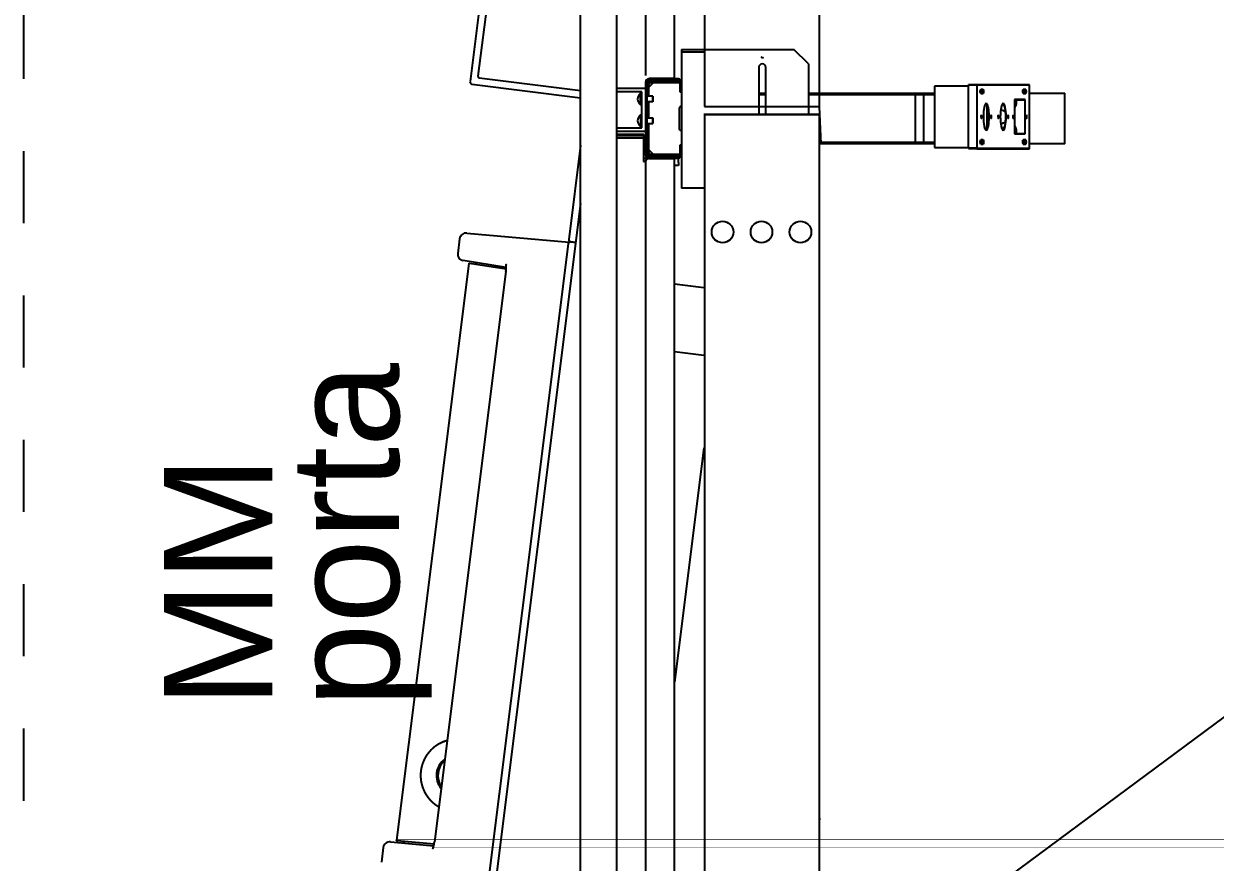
# Model space of a CAD drawing. Extents: x -36.1 to 57, y 1.4 to 46.9.
# Drawn here: x 4.596 to 6.247, y 2.797 to 3.958 of the extents above; entities that cross this region are included whole.
import ezdxf

# ---------------------------------------------------------------- set-up
doc = ezdxf.new("R2010")
doc.units = 0
doc.header["$LTSCALE"] = 0.02
doc.linetypes.add('DIVIDE', pattern=[1.25, 0.5, -0.25, 0, -0.25, 0, -0.25])
for name, color, linetype in [('CARENAGEM', 1, 'CONTINUOUS'), ('CARIMBO-MG', 8, 'CONTINUOUS'), ('DIVBIOMBO', 3, 'CONTINUOUS'), ('PISO', 6, 'CONTINUOUS')]:
    doc.layers.add(name, color=color, linetype=linetype)
doc.styles.add('PAVIM', font='swiss.ttf')

# ---------------------------------------------------------------- blocks, each defined once
blk = doc.blocks.new('A$C3C972CB8')
at = {"layer": 'CARENAGEM'}
for p, q in [((1.3707, 0.898), (1.3707, 0.9469)), ((1.4407, 0.9469), (1.3707, 0.9469)), ((1.4407, 0.9469), (1.4407, 0.898)), ((1.4476, 0.898), (1.3596, 0.898)), ((1.3596, 0.898), (1.3596, 0.8251)), ((1.3661, 0.8927), (1.3661, 0.8894)), ((1.3711, 0.8894), (1.3711, 0.8927)), ((1.3801, 0.8922), (1.3801, 0.8773)), ((1.4271, 0.8922), (1.3801, 0.8922)), ((1.4271, 0.8773), (1.4271, 0.8922)), ((1.4361, 0.8927), (1.4361, 0.8894)), ((1.4411, 0.8894), (1.4411, 0.8927)), ((1.4476, 0.8251), (1.4476, 0.898)), ((1.3801, 0.8913), (1.4271, 0.8913)), ((1.3801, 0.8773), (1.4271, 0.8773)), ((1.3661, 0.8338), (1.3661, 0.8304)), ((1.3711, 0.8304), (1.3711, 0.8338)), ((1.4193, 0.8392), (1.3878, 0.8392)), ((1.4361, 0.8338), (1.4361, 0.8304)), ((1.4411, 0.8304), (1.4411, 0.8338)), ((1.3596, 0.8251), (1.3596, 0.8134)), ((1.3596, 0.8251), (1.4476, 0.8251)), ((1.3966, 0.8134), (1.3596, 0.8134)), ((1.3607, 0.8134), (1.3607, 0.7663)), ((1.4457, 0.7663), (1.4457, 0.8134)), ((1.4476, 0.8251), (1.4476, 0.8134)), ((1.3607, 0.7663), (1.4457, 0.7663)), ((1.3707, 0.6066), (1.3707, 0.7663)), ((1.3729, 0.7663), (1.3729, 0.6066)), ((1.4384, 0.6086), (1.4384, 0.7663)), ((1.4407, 0.7663), (1.4407, 0.6086)), ((1.3729, 0.7509), (1.4384, 0.7509)), ((1.4384, 0.74), (1.3729, 0.74)), ((0.0899, 0.6066), (1.389, 0.6066)), ((1.389, 0.6066), (1.4407, 0.6086)), ((1.389, 0.4475), (1.389, 0.6066)), ((0.0908, 0.4475), (1.389, 0.4475)), ((1.3132, 0.4159), (1.3132, 0.4466)), ((1.3132, 0.4159), (1.3552, 0.4159)), ((1.3687, 0.4159), (1.3552, 0.4159)), ((1.3552, 0.4136), (1.3687, 0.4136)), ((1.3564, 0.4136), (1.3564, 0.3764)), ((1.3687, 0.4136), (1.3687, 0.4159)), ((1.3457, 0.4059), (0.1556, 0.4059)), ((1.3502, 0.4059), (1.3457, 0.4059)), ((1.3502, 0.4059), (1.3502, 0.3704)), ((1.3507, 0.4114), (1.3507, 0.3704)), ((1.3529, 0.3704), (1.3529, 0.4114)), ((1.3559, 0.4081), (1.3537, 0.4081)), ((1.3537, 0.4081), (1.3537, 0.3726)), ((1.3559, 0.3726), (1.3559, 0.4081)), ((0.1551, 0.3659), (1.3462, 0.3659)), ((0.0956, 0.3259), (1.4057, 0.3259)), ((1.4057, 0.2759), (0.0956, 0.2759)), ((0.2135, 0.2759), (1.3471, 0.1337)), ((1.3491, 0.1352), (1.3668, 0.2759)), ((1.358, 0.1253), (1.3768, 0.2759)), ((1.1621, 0.1468), (1.3546, 0.1227))]:
    blk.add_line(p, q, dxfattribs=at)
for centre, radius, start, end in [((1.3159, 0.5295), 0.0055, 315.5774, 0), ((1.3552, 0.4114), 0.0045, 90, 180), ((1.3552, 0.4114), 0.00225, 90, 180), ((1.3473, 0.1355), 0.0018, 262.8505, 352.8505), ((1.355, 0.1256), 0.003, 262.8505, 352.8505)]:
    blk.add_arc(centre, radius, start, end, dxfattribs=at)
at = {"layer": 'CARENAGEM', "extrusion": (7.88861e-31, -2.01762e-45, -1)}
for centre, major_axis in [((1.3686, 0.8927), (0.0025, 0)), ((1.3686, 0.8919), (0.0025, 0)), ((1.4386, 0.8927), (0.0025, 0)), ((1.4386, 0.8919), (0.0025, 0)), ((1.3686, 0.8894), (-0.0025, 0)), ((1.4386, 0.8894), (-0.0025, 0)), ((1.3686, 0.8338), (0.0025, 0)), ((1.3686, 0.8329), (0.0025, 0)), ((1.3686, 0.8304), (-0.0025, 0)), ((1.4386, 0.8338), (0.0025, 0)), ((1.4386, 0.8329), (0.0025, 0)), ((1.4386, 0.8304), (-0.0025, 0))]:
    blk.add_ellipse(centre, major_axis=major_axis, ratio=0.224951, start_param=3.141593, end_param=6.283185, dxfattribs=at)
at = {"layer": 'CARENAGEM', "extrusion": (1.18329e-30, -3.01e-45, -1)}
for centre in [(1.4036, 0.894), (1.4036, 0.8755), (1.4036, 0.8684), (1.4036, 0.8548), (1.4036, 0.8449), (1.4036, 0.8313)]:
    blk.add_ellipse(centre, major_axis=(0.002, 0), ratio=0.224951, start_param=3.141593, end_param=9.424778, dxfattribs=at)
at = {"layer": 'CARENAGEM', "extrusion": (1.18329e-30, -5.69381e-44, -1)}
for centre in [(1.3682, 0.8902), (1.4382, 0.8902), (1.3682, 0.8313), (1.4382, 0.8313)]:
    blk.add_ellipse(centre, major_axis=(0.00165, 0), ratio=0.224951, start_param=3.141593, end_param=9.424778, dxfattribs=at)
at = {"layer": 'CARENAGEM', "extrusion": (1.18329e-30, -5.69217e-44, -1)}
for centre, start_param, end_param in [((1.3837, 0.8672), 4.420269, 5.304046), ((1.4227, 0.8672), 4.120732, 5.072074), ((1.3837, 0.8672), 0.236922, 0.807005), ((1.4227, 0.8672), 2.320749, 2.911624)]:
    blk.add_ellipse(centre, major_axis=(0.0125, 0), ratio=0.97437, start_param=start_param, end_param=end_param, dxfattribs=at)
at = {"layer": 'CARENAGEM', "extrusion": (7.88861e-31, -2.00667e-45, -1)}
for centre, start_param, end_param in [((1.4036, 0.8616), 3.141593, 9.424778), ((1.4036, 0.8607), 3.250092, 4.712389), ((1.4036, 0.8607), 4.712389, 6.174686), ((1.4036, 0.8381), 3.141593, 9.424778), ((1.4036, 0.8372), 3.250092, 4.712389), ((1.4036, 0.8372), 4.712389, 6.174686)]:
    blk.add_ellipse(centre, major_axis=(0.018, 0), ratio=0.224951, start_param=start_param, end_param=end_param, dxfattribs=at)

msp = doc.modelspace()

# ---------------------------------------------------------------- linework, layer by layer
at = {"layer": 'CARENAGEM'}
for p, q in [((5.5074, 3.9226), (5.6631, 3.9226)), ((5.5074, 3.9226), (5.5074, 3.7306)), ((5.6831, 3.9026), (5.6631, 3.9226)), ((5.6142, 3.8976), (5.6142, 3.8328)), ((5.6242, 3.8328), (5.6242, 3.8976)), ((5.6831, 3.9026), (5.6831, 3.8328)), ((5.5029, 3.882), (5.4619, 3.882)), ((5.4619, 3.8798), (5.5029, 3.8798)), ((5.5074, 3.882), (5.5074, 3.8775)), ((5.5074, 3.882), (5.5074, 3.882)), ((5.4174, 3.869), (5.4574, 3.869)), ((5.4524, 3.864), (5.4174, 3.864)), ((5.4524, 3.814), (5.4524, 3.864)), ((5.4574, 3.8775), (5.4574, 3.7765)), ((5.4596, 3.7765), (5.4596, 3.8775)), ((5.4679, 3.8763), (5.4619, 3.8703)), ((5.4619, 3.858), (5.4619, 3.8745)), ((5.4996, 3.879), (5.4641, 3.879)), ((5.4641, 3.8768), (5.4996, 3.8768)), ((5.5051, 3.8763), (5.4679, 3.8763)), ((5.4996, 3.8768), (5.4996, 3.879)), ((5.5051, 3.8775), (5.5051, 3.864)), ((5.5051, 3.864), (5.5074, 3.864)), ((5.5074, 3.864), (5.5074, 3.8775)), ((5.5074, 3.864), (5.5074, 3.79)), ((5.9049, 3.872), (5.8577, 3.872)), ((5.8577, 3.872), (5.8577, 3.787)), ((5.9166, 3.8739), (5.9049, 3.8739)), ((5.9049, 3.7859), (5.9049, 3.8739)), ((5.9166, 3.8739), (5.9166, 3.7859)), ((5.9895, 3.8739), (5.9166, 3.8739)), ((5.9253, 3.8674), (5.9219, 3.8674)), ((5.9842, 3.8674), (5.9808, 3.8674)), ((5.9895, 3.7859), (5.9895, 3.8739)), ((5.4504, 3.846), (5.4504, 3.862)), ((5.4524, 3.862), (5.4504, 3.862)), ((5.4674, 3.858), (5.4596, 3.858)), ((5.4674, 3.85), (5.4596, 3.85)), ((5.4619, 3.828), (5.4619, 3.85)), ((5.4674, 3.85), (5.4674, 3.858)), ((5.4674, 3.858), (5.4674, 3.85)), ((5.4674, 3.858), (5.4674, 3.858)), ((5.4674, 3.85), (5.4674, 3.85)), ((5.6142, 3.862), (5.6242, 3.862)), ((5.6242, 3.8598), (5.6142, 3.8598)), ((5.6831, 3.862), (5.8577, 3.862)), ((5.8577, 3.8598), (5.6831, 3.8598)), ((5.8315, 3.7943), (5.8315, 3.8598)), ((5.8424, 3.8598), (5.8424, 3.7943)), ((5.9219, 3.8624), (5.9253, 3.8624)), ((5.9836, 3.8534), (5.9688, 3.8534)), ((5.9688, 3.8534), (5.9688, 3.8064)), ((5.9808, 3.8624), (5.9842, 3.8624)), ((5.9828, 3.8534), (5.9828, 3.8064)), ((5.9836, 3.8064), (5.9836, 3.8534)), ((5.9895, 3.862), (6.0384, 3.862)), ((6.0384, 3.792), (6.0384, 3.862)), ((5.4524, 3.846), (5.4504, 3.846)), ((5.4504, 3.832), (5.4504, 3.816)), ((5.4504, 3.832), (5.4524, 3.832)), ((5.5039, 3.8395), (5.5039, 3.8145)), ((5.6981, 3.8328), (5.5381, 3.8328)), ((5.539, 3.8319), (5.539, 2.5337)), ((5.6972, 3.8319), (5.539, 3.8319)), ((5.6981, 3.8328), (5.6981, 2.5337)), ((5.9306, 3.8142), (5.9306, 3.8457)), ((5.3674, 2.5169), (5.3674, 3.827)), ((5.4174, 3.827), (5.4174, 2.5169)), ((5.4174, 3.814), (5.4524, 3.814)), ((5.4504, 3.816), (5.4524, 3.816)), ((5.4596, 3.828), (5.4674, 3.828)), ((5.4596, 3.82), (5.4674, 3.82)), ((5.4619, 3.7795), (5.4619, 3.82)), ((5.4674, 3.82), (5.4674, 3.828)), ((5.4674, 3.828), (5.4674, 3.82)), ((5.4674, 3.828), (5.4674, 3.828)), ((5.4674, 3.82), (5.4674, 3.82)), ((5.4574, 3.809), (5.4174, 3.809)), ((5.4549, 3.8049), (5.4174, 3.8049)), ((5.4174, 3.8034), (5.4549, 3.8034)), ((5.4174, 3.8003), (5.4544, 3.8003)), ((5.4544, 3.8003), (5.4544, 3.7675)), ((5.4549, 3.8034), (5.4549, 3.8049)), ((5.4549, 3.772), (5.4549, 3.8034)), ((5.9253, 3.7974), (5.9219, 3.7974)), ((5.9688, 3.8064), (5.9836, 3.8064)), ((5.9842, 3.7974), (5.9808, 3.7974)), ((5.3674, 3.7895), (5.351, 3.6595)), ((5.4619, 3.7838), (5.4679, 3.7778)), ((5.5074, 3.79), (5.5051, 3.79)), ((5.5051, 3.79), (5.5051, 3.7765)), ((5.5074, 3.7765), (5.5074, 3.79)), ((5.6981, 3.7943), (5.8577, 3.7943)), ((5.8577, 3.792), (5.6981, 3.792)), ((5.8577, 3.787), (5.9049, 3.787)), ((5.9166, 3.7859), (5.9049, 3.7859)), ((5.9166, 3.7859), (5.9895, 3.7859)), ((5.9219, 3.7924), (5.9253, 3.7924)), ((5.9808, 3.7924), (5.9842, 3.7924)), ((6.0384, 3.792), (5.9895, 3.792)), ((5.4544, 3.772), (5.4619, 3.772)), ((5.4544, 3.7675), (5.4556, 3.7675)), ((5.4574, 3.7675), (5.4556, 3.7675)), ((5.4574, 3.7675), (5.4574, 2.5764)), ((5.5029, 3.7743), (5.4619, 3.7743)), ((5.4619, 3.772), (5.5029, 3.772)), ((5.4619, 3.7715), (5.4974, 3.7715)), ((5.4996, 3.7773), (5.4641, 3.7773)), ((5.4641, 3.775), (5.4996, 3.775)), ((5.4679, 3.7778), (5.5051, 3.7778)), ((5.4974, 3.767), (5.4974, 3.7715)), ((5.4974, 2.5769), (5.4974, 3.767)), ((5.4996, 3.775), (5.4996, 3.7773)), ((5.5029, 3.766), (5.5029, 3.772)), ((5.5029, 3.766), (5.5029, 3.762)), ((5.5074, 3.7765), (5.5074, 3.772)), ((5.5074, 3.772), (5.5074, 3.772)), ((5.5029, 3.762), (5.4974, 3.762)), ((5.5381, 3.7306), (5.5074, 3.7306)), ((5.3674, 3.7091), (5.2252, 2.5755)), ((5.2096, 3.6684), (5.3515, 3.6556)), ((5.1998, 3.6605), (5.1973, 3.6402)), ((5.3503, 3.6535), (5.239, 2.7665)), ((5.3606, 3.6552), (5.3537, 3.6561)), ((5.3537, 3.6561), (5.3606, 3.6552)), ((5.2127, 3.626), (5.1125, 2.8271)), ((5.2644, 3.6206), (5.2048, 3.6302)), ((5.2643, 3.6182), (5.2133, 3.6264)), ((5.264, 3.6153), (5.1648, 2.8248)), ((5.4974, 3.5979), (5.5381, 3.5928)), ((5.5381, 3.4989), (5.4974, 3.504)), ((5.5381, 3.3707), (5.4974, 3.0462)), ((5.6981, 2.857), (5.6997, 2.8568)), ((5.1038, 2.825), (5.1639, 2.8196)), ((5.1644, 2.8219), (5.113, 2.8266)), ((5.094, 2.8171), (5.0915, 2.7968))]:
    msp.add_line(p, q, dxfattribs=at)
for centre in [(5.5641, 3.6698), (5.6181, 3.6698), (5.6721, 3.6698)]:
    msp.add_circle(centre, 0.015, dxfattribs=at)
for centre, radius, start, end in [((5.6192, 3.8976), 0.005, 0, 180), ((5.4619, 3.8775), 0.0045, 90, 180), ((5.4619, 3.8775), 0.00225, 90, 180), ((5.5029, 3.8775), 0.0045, 0, 90), ((5.5029, 3.8775), 0.00225, 0, 90), ((5.4641, 3.8745), 0.0045, 90, 180), ((5.4641, 3.8745), 0.00225, 90, 180), ((5.4564, 3.854), 0.01, 126.8699, 233.1301), ((5.4564, 3.824), 0.01, 126.8699, 233.1301), ((5.5089, 3.8395), 0.005, 107.4576, 180), ((5.5089, 3.8145), 0.005, 180, 252.5424), ((5.4619, 3.7765), 0.0045, 180, 270), ((5.4619, 3.767), 0.0045, 90, 180), ((5.4641, 3.7795), 0.0045, 180, 270), ((5.4619, 3.7765), 0.00225, 180, 270), ((5.4641, 3.7795), 0.00225, 180, 270), ((5.5029, 3.7765), 0.0045, 270, 0), ((5.5029, 3.7765), 0.00225, 270, 0), ((5.3533, 3.6531), 0.003, 82.8505, 172.8505), ((5.354, 3.6591), 0.003, 172.8505, 262.8505)]:
    msp.add_arc(centre, radius, start, end, dxfattribs=at)
at = {"layer": 'CARENAGEM', "extrusion": (-2.11873e-45, -7.88861e-31, -1)}
for centre, major_axis in [((5.9219, 3.8649), (0, 0.0025)), ((5.9244, 3.8649), (0, -0.0025)), ((5.9253, 3.8649), (0, -0.0025)), ((5.9808, 3.8649), (0, 0.0025)), ((5.9833, 3.8649), (0, -0.0025)), ((5.9842, 3.8649), (0, -0.0025)), ((5.9219, 3.7949), (0, 0.0025)), ((5.9244, 3.7949), (0, -0.0025)), ((5.9253, 3.7949), (0, -0.0025)), ((5.9808, 3.7949), (0, 0.0025)), ((5.9833, 3.7949), (0, -0.0025)), ((5.9842, 3.7949), (0, -0.0025))]:
    msp.add_ellipse(centre, major_axis=major_axis, ratio=0.224951, start_param=3.141593, end_param=6.283185, dxfattribs=at)
at = {"layer": 'CARENAGEM', "extrusion": (-5.71555e-44, -1.18329e-30, -1)}
for centre in [(5.9227, 3.8645), (5.9817, 3.8645), (5.9227, 3.7945), (5.9817, 3.7945)]:
    msp.add_ellipse(centre, major_axis=(0, -0.00165), ratio=0.224951, start_param=3.141593, end_param=9.424778, dxfattribs=at)
at = {"layer": 'CARENAGEM', "extrusion": (-1.05937e-45, -3.9443e-31, -1)}
for centre, start_param, end_param in [((5.9295, 3.8299), 3.141593, 9.424778), ((5.9287, 3.8299), 3.250092, 4.712389), ((5.9531, 3.8299), 3.141593, 9.424778), ((5.9522, 3.8299), 3.250092, 4.712389), ((5.9287, 3.8299), 4.712389, 6.174686), ((5.9522, 3.8299), 4.712389, 6.174686)]:
    msp.add_ellipse(centre, major_axis=(0, -0.018), ratio=0.224951, start_param=start_param, end_param=end_param, dxfattribs=at)
at = {"layer": 'CARENAGEM', "extrusion": (-5.7139e-44, -1.18329e-30, -1)}
for centre, start_param, end_param in [((5.9587, 3.849), 4.352704, 5.304046), ((5.9587, 3.849), 0.229969, 0.820844), ((5.9587, 3.81), 2.334587, 2.90467), ((5.9587, 3.81), 4.120732, 5.004509)]:
    msp.add_ellipse(centre, major_axis=(0, -0.0125), ratio=0.97437, start_param=start_param, end_param=end_param, dxfattribs=at)
at = {"layer": 'CARENAGEM', "extrusion": (-3.1781e-45, -1.18329e-30, -1)}
for centre in [(5.9227, 3.8299), (5.9364, 3.8299), (5.9462, 3.8299), (5.9599, 3.8299), (5.967, 3.8299), (5.9855, 3.8299)]:
    msp.add_ellipse(centre, major_axis=(0, -0.002), ratio=0.224951, start_param=3.141593, end_param=9.424778, dxfattribs=at)
at = {"layer": 'CARENAGEM'}
for centre, start_param, end_param in [((5.1957, 2.917), 0.752586, 2.389007), ((5.1977, 2.9168), 0.860792, 2.280801)]:
    msp.add_ellipse(centre, major_axis=(0.0035, 0.0278), ratio=0.999391, start_param=start_param, end_param=end_param, dxfattribs=at)
for points, degree, knots in [([(5.2096, 3.6684), (5.2095, 3.6684), (5.2095, 3.6684), (5.2084, 3.6685), (5.2073, 3.6684), (5.2052, 3.6677), (5.2041, 3.6672), (5.2023, 3.6657), (5.2015, 3.6648), (5.2003, 3.6628), (5.2, 3.6617), (5.1998, 3.6605)], 3, [-0.027135, -0.027135, -0.027135, -0.027135, 0, 0, 3.29064, 3.29064, 6.80644, 6.80644, 10.322241, 10.322241, 13.838041, 13.838041, 13.838041, 13.838041]), ([(5.1973, 3.6402), (5.1971, 3.6391), (5.1972, 3.6379), (5.1978, 3.6356), (5.1983, 3.6346), (5.1998, 3.6327), (5.2007, 3.6319), (5.2026, 3.6308), (5.2036, 3.6304), (5.2047, 3.6302), (5.2048, 3.6302), (5.2048, 3.6302)], 3, [0, 0, 0, 0, 3.5158, 3.5158, 7.031601, 7.031601, 10.547401, 10.547401, 13.819644, 13.819644, 13.865025, 13.865025, 13.865025, 13.865025]), ([(5.2127, 3.626), (5.2127, 3.626), (5.2127, 3.626), (5.2127, 3.6261), (5.2128, 3.6261), (5.2128, 3.6262), (5.2128, 3.6262), (5.2128, 3.6262), (5.2129, 3.6263), (5.2129, 3.6263), (5.2129, 3.6263), (5.213, 3.6263), (5.213, 3.6263), (5.213, 3.6264), (5.2131, 3.6264), (5.2131, 3.6264), (5.2131, 3.6264), (5.2132, 3.6264), (5.2132, 3.6264), (5.2132, 3.6264), (5.2132, 3.6264), (5.2132, 3.6264), (5.2132, 3.6264), (5.2133, 3.6264), (5.2133, 3.6264), (5.2133, 3.6264), (5.2133, 3.6264), (5.2133, 3.6264)], 1, [0, 0, 0.0419879, 0.0839759, 0.1259638, 0.1668939, 0.2078241, 0.2487542, 0.2896843, 0.3303095, 0.3709346, 0.4115598, 0.4521849, 0.4928044, 0.5334239, 0.5740434, 0.614663, 0.6540309, 0.6933989, 0.7210082, 0.734611, 0.7482139, 0.7608778, 0.7735418, 0.7905417, 0.8075415, 0.8245414, 0.8466684, 0.8687953, 0.8687953]), ([(5.2223, 3.6249), (5.2224, 3.6251), (5.2224, 3.6253), (5.2224, 3.6256), (5.2224, 3.6258), (5.2224, 3.626), (5.2224, 3.6262), (5.2225, 3.6265), (5.2225, 3.6267), (5.2225, 3.6269), (5.2225, 3.6271), (5.2225, 3.6273), (5.2225, 3.6274)], 1, [2.902778, 2.902778, 3.094495, 3.327121, 3.559747, 3.792373, 4.024998, 4.26496, 4.504921, 4.744882, 4.984843, 5.224804, 5.464765, 5.490344, 5.490344]), ([(5.264, 3.6153), (5.264, 3.6155), (5.264, 3.6157), (5.264, 3.6159), (5.2641, 3.6161), (5.2641, 3.6163), (5.2641, 3.6165), (5.2641, 3.6167), (5.2641, 3.617), (5.2642, 3.6172), (5.2642, 3.6174), (5.2642, 3.6176), (5.2642, 3.6178), (5.2642, 3.618), (5.2643, 3.6182), (5.2643, 3.6184), (5.2643, 3.6186), (5.2643, 3.6188), (5.2643, 3.619), (5.2643, 3.6192), (5.2643, 3.6194), (5.2643, 3.6196), (5.2644, 3.6198), (5.2644, 3.62), (5.2644, 3.6202), (5.2644, 3.6204), (5.2644, 3.6206), (5.2644, 3.6208), (5.2644, 3.6209), (5.2644, 3.6211), (5.2644, 3.6213), (5.2644, 3.6215), (5.2644, 3.6216), (5.2644, 3.6218), (5.2644, 3.622), (5.2644, 3.6221), (5.2644, 3.6223), (5.2644, 3.6224), (5.2644, 3.6226), (5.2644, 3.6227), (5.2644, 3.6229), (5.2644, 3.623), (5.2643, 3.6232), (5.2643, 3.6233), (5.2643, 3.6234), (5.2643, 3.6235), (5.2643, 3.6236), (5.2643, 3.6238), (5.2643, 3.6239), (5.2643, 3.624), (5.2643, 3.6241), (5.2643, 3.6241), (5.2643, 3.6242), (5.2642, 3.6243), (5.2642, 3.6243), (5.2642, 3.6244), (5.2642, 3.6244), (5.2642, 3.6245), (5.2642, 3.6245), (5.2642, 3.6245), (5.2642, 3.6246), (5.2642, 3.6246), (5.2642, 3.6246), (5.2642, 3.6246), (5.2642, 3.6246), (5.2642, 3.6246)], 1, [0, 0, 0.200219, 0.400438, 0.600656, 0.800875, 1.001094, 1.217587, 1.434081, 1.650574, 1.867067, 2.08356, 2.300054, 2.516547, 2.73304, 2.949533, 3.166027, 3.38252, 3.599013, 3.815506, 4.032, 4.243984, 4.455968, 4.667952, 4.879936, 5.091921, 5.303905, 5.515889, 5.727873, 5.939857, 6.151842, 6.363826, 6.57581, 6.787794, 6.999778, 7.211763, 7.423747, 7.634351, 7.844955, 8.05556, 8.266164, 8.476768, 8.687372, 8.897977, 9.108581, 9.319185, 9.52979, 9.740394, 9.950998, 10.161602, 10.372207, 10.582811, 10.763907, 10.945002, 11.126098, 11.307193, 11.488289, 11.669385, 11.85048, 12.015872, 12.181264, 12.346656, 12.512048, 12.677439, 12.842831, 12.982571, 13.034543, 13.034543]), ([(5.1824, 2.9653), (5.182, 2.9652), (5.1813, 2.9649), (5.1805, 2.9647), (5.1797, 2.9644), (5.179, 2.9642), (5.1782, 2.9639), (5.1775, 2.9636), (5.1767, 2.9633), (5.176, 2.963), (5.1753, 2.9627), (5.1745, 2.9624), (5.1738, 2.962), (5.1731, 2.9617), (5.1724, 2.9613), (5.1717, 2.9609), (5.171, 2.9605), (5.1703, 2.9601), (5.1696, 2.9597), (5.1689, 2.9593), (5.1683, 2.9589), (5.1676, 2.9584), (5.1669, 2.958), (5.1663, 2.9575), (5.1656, 2.957), (5.165, 2.9566), (5.1644, 2.9561), (5.1637, 2.9556), (5.1631, 2.955), (5.1625, 2.9545), (5.1619, 2.954), (5.1613, 2.9534), (5.1608, 2.9529), (5.1602, 2.9523), (5.1596, 2.9518), (5.1591, 2.9512), (5.1586, 2.9506), (5.158, 2.95), (5.1575, 2.9494), (5.157, 2.9488), (5.1565, 2.9481), (5.156, 2.9475), (5.1555, 2.9469), (5.155, 2.9462), (5.1546, 2.9456), (5.1541, 2.9449), (5.1537, 2.9442), (5.1533, 2.9436), (5.1528, 2.9429), (5.1524, 2.9422), (5.152, 2.9415), (5.1516, 2.9408), (5.1513, 2.9401), (5.1509, 2.9394), (5.1506, 2.9387), (5.1502, 2.9379), (5.1499, 2.9372), (5.1496, 2.9365), (5.1493, 2.9357), (5.149, 2.935), (5.1487, 2.9343), (5.1484, 2.9335), (5.1482, 2.9327), (5.1479, 2.932), (5.1477, 2.9312), (5.1475, 2.9304), (5.1473, 2.9297), (5.1471, 2.9289), (5.1469, 2.9281), (5.1467, 2.9273), (5.1465, 2.9266), (5.1464, 2.9258), (5.1463, 2.925), (5.1461, 2.9242), (5.146, 2.9234), (5.1459, 2.9226), (5.1459, 2.9218), (5.1458, 2.921), (5.1457, 2.9202), (5.1457, 2.9194), (5.1457, 2.9186), (5.1456, 2.9178), (5.1456, 2.917), (5.1456, 2.9162), (5.1457, 2.9154), (5.1457, 2.9146), (5.1457, 2.9138), (5.1458, 2.913), (5.1459, 2.9122), (5.1459, 2.9114), (5.146, 2.9106), (5.1461, 2.9098), (5.1463, 2.909), (5.1464, 2.9083), (5.1466, 2.9075), (5.1467, 2.9067), (5.1469, 2.9059), (5.1471, 2.9051), (5.1473, 2.9044), (5.1475, 2.9036), (5.1477, 2.9028), (5.1479, 2.902), (5.1482, 2.9013), (5.1484, 2.9005), (5.1487, 2.8998), (5.149, 2.899), (5.1493, 2.8983), (5.1496, 2.8975), (5.1499, 2.8968), (5.1502, 2.8961), (5.1506, 2.8954), (5.1509, 2.8946), (5.1513, 2.8939), (5.1517, 2.8932), (5.152, 2.8925), (5.1524, 2.8918), (5.1529, 2.8911), (5.1533, 2.8905), (5.1537, 2.8898), (5.1541, 2.8891), (5.1546, 2.8885), (5.1551, 2.8878), (5.1555, 2.8872), (5.156, 2.8865), (5.1565, 2.8859), (5.157, 2.8853), (5.1575, 2.8847), (5.158, 2.884), (5.1586, 2.8835), (5.1591, 2.8829), (5.1597, 2.8823), (5.1602, 2.8817), (5.1608, 2.8811), (5.1614, 2.8806), (5.162, 2.8801), (5.1626, 2.8795), (5.1632, 2.879), (5.1638, 2.8785), (5.1644, 2.878), (5.165, 2.8775), (5.1657, 2.877), (5.1663, 2.8765), (5.167, 2.8761), (5.1676, 2.8756), (5.1683, 2.8752), (5.169, 2.8747), (5.1696, 2.8743), (5.1703, 2.8739), (5.1709, 2.8736)], 1, [3.527144, 3.527144, 3.535478, 3.551478, 3.567478, 3.583478, 3.599477, 3.615477, 3.631477, 3.647476, 3.663476, 3.679476, 3.695475, 3.711475, 3.727475, 3.743474, 3.759474, 3.775474, 3.791474, 3.807474, 3.823473, 3.839473, 3.855473, 3.871473, 3.887473, 3.903473, 3.919473, 3.935473, 3.951473, 3.967472, 3.983472, 3.999472, 4.015472, 4.031472, 4.047472, 4.063472, 4.079472, 4.095472, 4.111472, 4.127472, 4.143472, 4.159472, 4.175472, 4.191472, 4.207473, 4.223473, 4.239473, 4.255473, 4.271473, 4.287473, 4.303473, 4.319473, 4.335474, 4.351474, 4.367474, 4.383474, 4.399474, 4.415474, 4.431475, 4.447475, 4.463475, 4.479476, 4.495476, 4.511476, 4.527476, 4.543477, 4.559477, 4.575477, 4.591478, 4.607478, 4.623478, 4.639479, 4.655479, 4.671479, 4.68748, 4.70348, 4.71948, 4.735481, 4.751481, 4.767481, 4.783482, 4.799482, 4.815483, 4.831483, 4.847483, 4.863484, 4.879484, 4.895485, 4.911485, 4.927485, 4.943486, 4.959486, 4.975486, 4.991487, 5.007487, 5.023488, 5.039488, 5.055488, 5.071489, 5.087489, 5.103489, 5.11949, 5.13549, 5.15149, 5.16749, 5.183491, 5.199491, 5.215491, 5.231492, 5.247492, 5.263492, 5.279493, 5.295493, 5.311493, 5.327493, 5.343494, 5.359494, 5.375494, 5.391494, 5.407494, 5.423495, 5.439495, 5.455495, 5.471495, 5.487495, 5.503495, 5.519495, 5.535495, 5.551495, 5.567495, 5.583495, 5.599496, 5.615496, 5.631496, 5.647496, 5.663496, 5.679496, 5.695496, 5.711496, 5.727496, 5.743496, 5.759495, 5.775495, 5.791495, 5.807495, 5.823495, 5.839495, 5.855495, 5.871494, 5.885424, 5.885424]), ([(5.1038, 2.825), (5.1037, 2.825), (5.1037, 2.825), (5.1026, 2.8251), (5.1015, 2.825), (5.0994, 2.8243), (5.0983, 2.8238), (5.0965, 2.8224), (5.0957, 2.8215), (5.0945, 2.8194), (5.0942, 2.8183), (5.094, 2.8171)], 3, [-0.045381, -0.045381, -0.045381, -0.045381, 0, 0, 3.272243, 3.272243, 6.788044, 6.788044, 10.303844, 10.303844, 13.819644, 13.819644, 13.819644, 13.819644]), ([(5.113, 2.8266), (5.1129, 2.8266), (5.1129, 2.8266), (5.1129, 2.8266), (5.1129, 2.8266), (5.1129, 2.8266), (5.1129, 2.8266), (5.1129, 2.8266), (5.1129, 2.8266), (5.1128, 2.8266), (5.1128, 2.8266), (5.1128, 2.8266), (5.1127, 2.8266), (5.1127, 2.8267), (5.1127, 2.8267), (5.1127, 2.8267), (5.1126, 2.8268), (5.1126, 2.8268), (5.1126, 2.8268), (5.1126, 2.8269), (5.1125, 2.8269), (5.1125, 2.8269), (5.1125, 2.827), (5.1125, 2.827), (5.1125, 2.827), (5.1125, 2.8271), (5.1125, 2.8271)], 1, [0, 0, 0.0626187, 0.09388, 0.1065253, 0.1191706, 0.1318049, 0.1444393, 0.1613001, 0.1781609, 0.1950217, 0.2249463, 0.2548709, 0.2977034, 0.340536, 0.3833685, 0.4231744, 0.4629803, 0.5027861, 0.542592, 0.5832112, 0.6238303, 0.6644495, 0.7050686, 0.7460327, 0.7869968, 0.8279608, 0.8689249, 0.8689249]), ([(5.1217, 2.8234), (5.1217, 2.8234), (5.1217, 2.8236), (5.1218, 2.8238), (5.1218, 2.824), (5.1218, 2.8242), (5.1219, 2.8244), (5.1219, 2.8246), (5.1219, 2.8249), (5.122, 2.8251), (5.122, 2.8253), (5.122, 2.8255), (5.1221, 2.8257), (5.1221, 2.8257)], 1, [21.441958, 21.441958, 21.467705, 21.698529, 21.929352, 22.160176, 22.391, 22.621824, 22.852647, 23.083471, 23.314295, 23.545119, 23.775943, 24.006766, 24.026551, 24.026551]), ([(5.1627, 2.8157), (5.1627, 2.8157), (5.1627, 2.8157), (5.1627, 2.8157), (5.1627, 2.8157), (5.1627, 2.8158), (5.1628, 2.8158), (5.1628, 2.8158), (5.1628, 2.8158), (5.1628, 2.8158), (5.1628, 2.8159), (5.1628, 2.8159), (5.1628, 2.816), (5.1629, 2.816), (5.1629, 2.816), (5.1629, 2.8161), (5.1629, 2.8162), (5.1629, 2.8162), (5.163, 2.8163), (5.163, 2.8164), (5.163, 2.8164), (5.163, 2.8165), (5.1631, 2.8166), (5.1631, 2.8167), (5.1631, 2.8168), (5.1632, 2.8169), (5.1632, 2.8169), (5.1632, 2.8171), (5.1633, 2.8172), (5.1633, 2.8173), (5.1633, 2.8174), (5.1634, 2.8175), (5.1634, 2.8177), (5.1635, 2.8178), (5.1635, 2.8179), (5.1635, 2.8181), (5.1636, 2.8182), (5.1636, 2.8184), (5.1636, 2.8185), (5.1637, 2.8187), (5.1637, 2.8188), (5.1638, 2.819), (5.1638, 2.8192), (5.1639, 2.8194), (5.1639, 2.8196), (5.1639, 2.8197), (5.164, 2.8199), (5.164, 2.8201), (5.1641, 2.8203), (5.1641, 2.8205), (5.1641, 2.8207), (5.1642, 2.8209), (5.1642, 2.8211), (5.1643, 2.8213), (5.1643, 2.8215), (5.1643, 2.8217), (5.1644, 2.8219), (5.1644, 2.8221), (5.1644, 2.8223), (5.1645, 2.8225), (5.1645, 2.8227), (5.1645, 2.8229), (5.1646, 2.8231), (5.1646, 2.8233), (5.1646, 2.8235), (5.1647, 2.8238), (5.1647, 2.824), (5.1647, 2.8242), (5.1648, 2.8244), (5.1648, 2.8246), (5.1648, 2.8248)], 1, [11.287326, 11.287326, 11.347666, 11.479103, 11.610541, 11.741979, 11.873417, 12.019793, 12.16617, 12.312547, 12.458923, 12.6053, 12.751676, 12.898053, 13.044429, 13.190806, 13.337183, 13.503495, 13.669808, 13.836121, 14.002433, 14.168746, 14.335059, 14.501372, 14.667684, 14.833997, 15.00031, 15.166623, 15.360061, 15.553499, 15.746938, 15.940376, 16.133814, 16.327253, 16.520691, 16.714129, 16.907568, 17.101006, 17.294444, 17.487883, 17.704962, 17.922041, 18.13912, 18.356199, 18.573278, 18.790357, 19.007436, 19.224515, 19.441594, 19.658673, 19.875752, 20.092831, 20.30991, 20.52293, 20.73595, 20.94897, 21.161989, 21.375009, 21.588029, 21.801049, 22.014069, 22.227089, 22.440109, 22.653129, 22.866148, 23.079168, 23.292188, 23.505208, 23.712646, 23.920084, 24.127522, 24.33496, 24.33496])]:
    msp.add_open_spline(points, degree=degree, knots=knots, dxfattribs=at)
msp.add_open_spline([(5.113, 2.8266), (5.113, 2.8266), (5.113, 2.8266), (5.113, 2.8266), (5.113, 2.8266), (5.113, 2.8266)], degree=1, dxfattribs=at)
at = {"layer": 'CARIMBO-MG', "linetype": 'DIVIDE', "ltscale": 0.5}
msp.add_line((4.5959, 2.682), (4.5959, 14.9516), dxfattribs=at)
at = {"layer": 'DIVBIOMBO'}
msp.add_line((6.5566, 3.2184), (5.4201, 2.3766), dxfattribs=at)

# ---------------------------------------------------------------- block references
at = {"layer": 'CARENAGEM', "rotation": 270}
msp.add_blockref('A$C3C972CB8', (5.0915, 5.2327), dxfattribs=at)

# ---------------------------------------------------------------- texts
at = {"layer": 'PISO', "style": 'PAVIM'}
for s, p in [('porta', (5.1158, 3.0109)), ('MM', (4.9402, 3.0109))]:
    msp.add_text(s, height=0.15, rotation=90, dxfattribs=at).set_placement(p)

doc.saveas('drawing.dxf')
